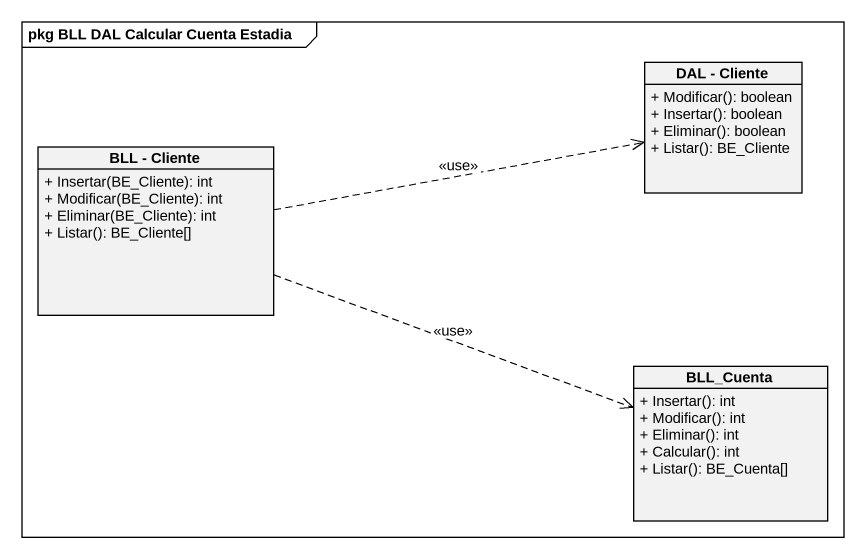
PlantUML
@startuml
mainframe pkg BLL DAL Calcular Cuenta Estadia
hide circle
hide empty members
skinparam classAttributeIconSize 0
class "DAL - Cliente" as DAL_Cliente {
  + Modificar(): boolean
  + Insertar(): boolean
  + Eliminar(): boolean
  + Listar(): BE_Cliente
}
class "BLL - Cliente" as BLL_Cliente {
  + Insertar(BE_Cliente): int
  + Modificar(BE_Cliente): int
  + Eliminar(BE_Cliente): int
  + Listar(): BE_Cliente[]
}
class BLL_Cuenta {
  + Insertar(): int
  + Modificar(): int
  + Eliminar(): int
  + Calcular(): int
  + Listar(): BE_Cuenta[]
}
BLL_Cliente .right.> DAL_Cliente : <<use>>
BLL_Cliente .right.> BLL_Cuenta : <<use>>
@enduml
